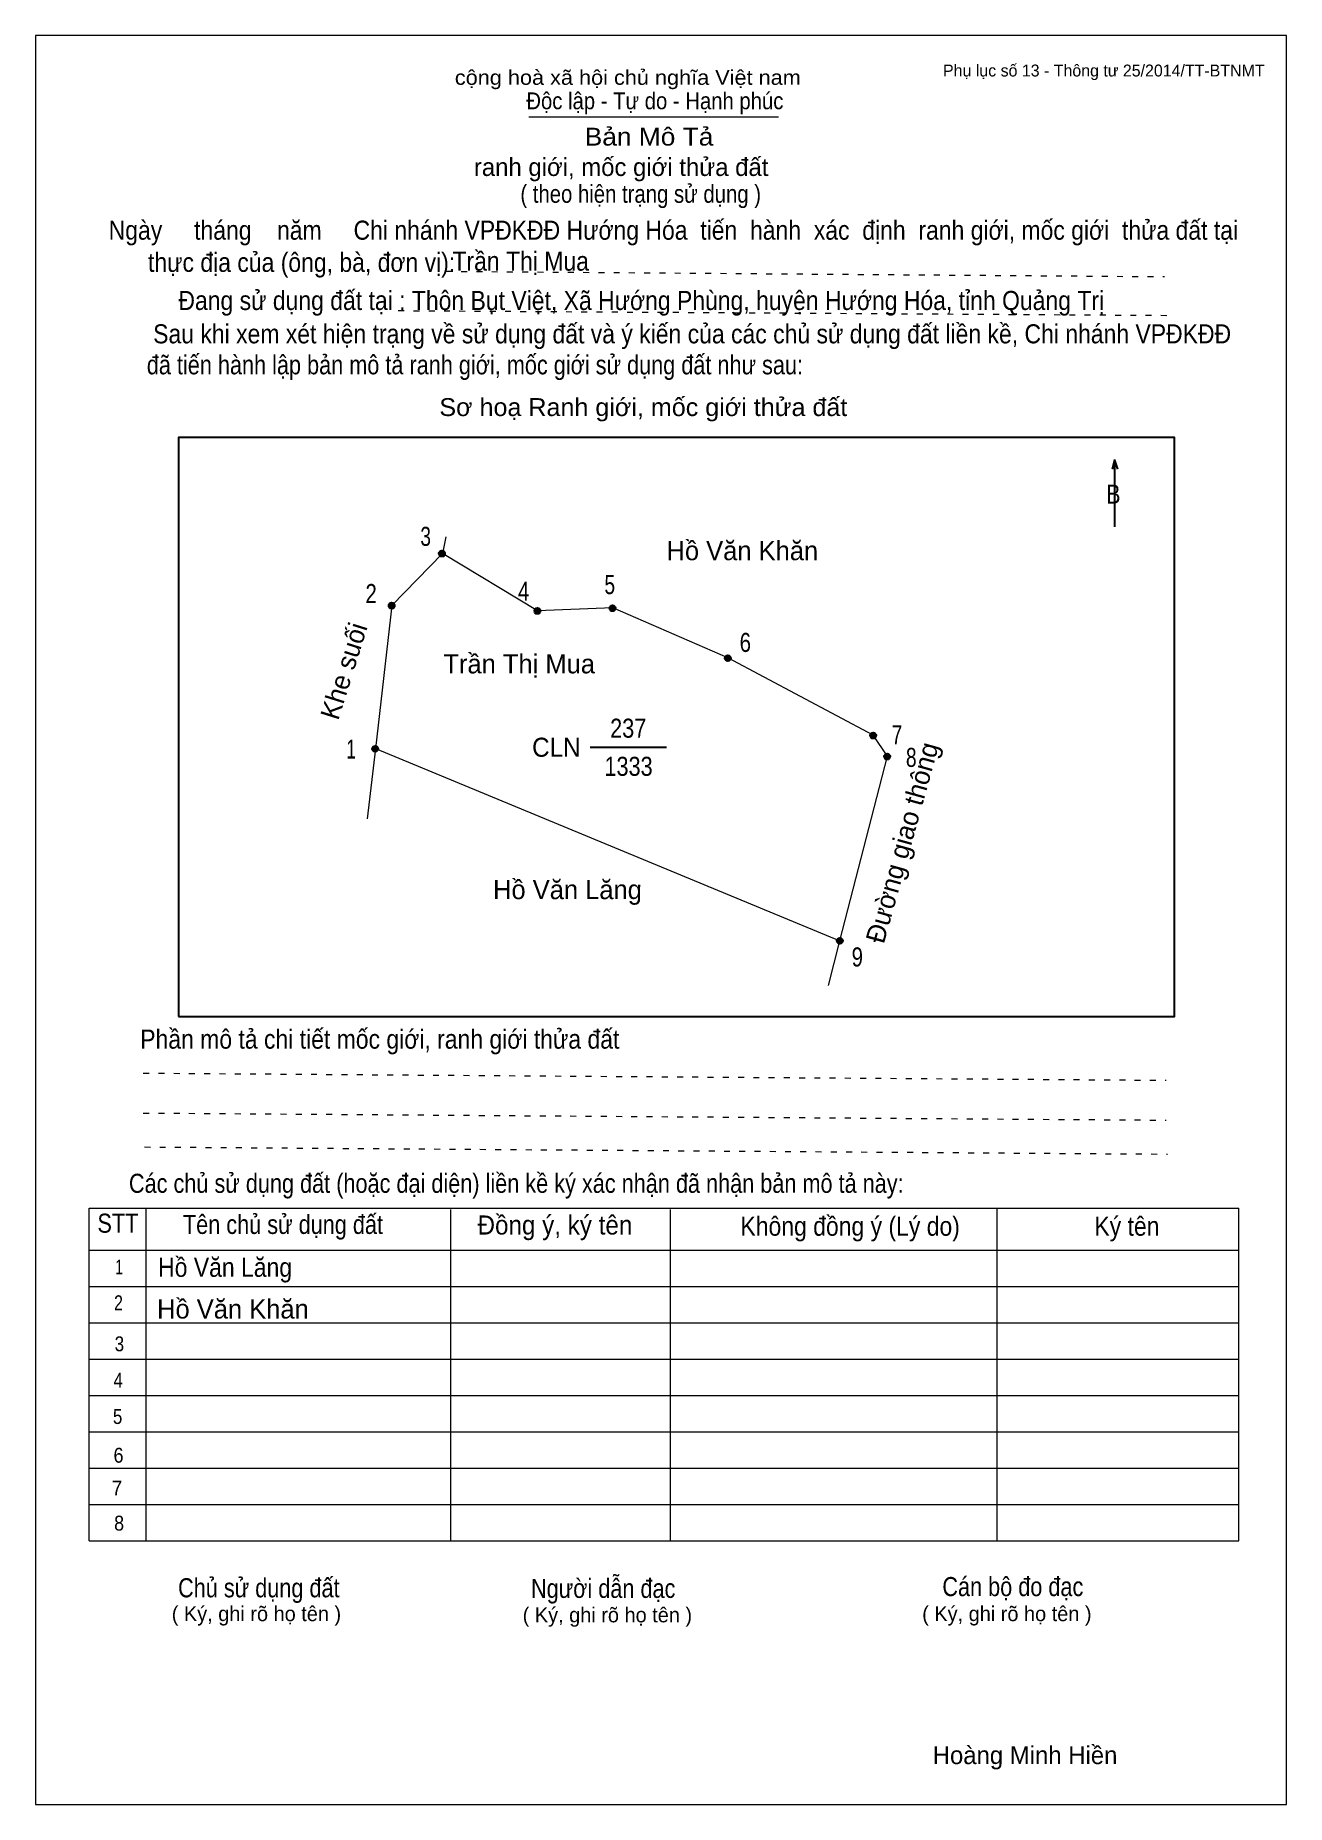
# Model space of a CAD drawing. Header units: centimetres. Extents: x 0 to 21, y 0 to 29.7.
import ezdxf
from ezdxf.enums import TextEntityAlignment as Align

# ---------------------------------------------------------------- set-up
doc = ezdxf.new("R2010")
doc.units = ezdxf.units.CM
doc.header["$LTSCALE"] = 0.13
doc.linetypes.add('DOTTED', pattern=[1.5, 0.3, -1.2])
for name, color, linetype, lineweight in [('1', 7, 'Continuous', 13), ('32', 7, 'Continuous', 25), ('33', 7, 'Continuous', 25), ('6', 7, 'Continuous', 13), ('62', 7, 'Continuous', 13)]:
    doc.layers.add(name, color=color, linetype=linetype, lineweight=lineweight)
doc.layers.add('34', color=7, linetype='Continuous')
doc.layers.add('63', color=7, linetype='Continuous')

msp = doc.modelspace()

# ---------------------------------------------------------------- hatches: boundary and pattern name
at = {"layer": '32'}
for points in [[(6.8735, 21, 1), (6.7735, 21, 1)], [(6.0295, 20.1275, 1), (5.9295, 20.1275, 1)], [(8.476, 20.0376, 1), (8.376, 20.0376, 1)], [(9.7367, 20.0826, 1), (9.6367, 20.0826, 1)], [(11.672, 19.2461, 1), (11.572, 19.2461, 1)], [(14.111, 17.9449, 1), (14.011, 17.9449, 1)], [(5.7536, 17.7245, 1), (5.6536, 17.7245, 1)], [(14.3464, 17.5926, 1), (14.2464, 17.5926, 1)], [(13.5518, 14.5, 1), (13.4518, 14.5, 1)]]:
    msp.add_hatch(color=256, dxfattribs=at).paths.add_polyline_path(points)

# ---------------------------------------------------------------- linework, layer by layer
at = {"layer": '1'}
msp.add_lwpolyline([(21, 0), (21, 29.7), (0, 29.7), (0, 0)], close=True, dxfattribs=at)
at = {"layer": '32'}
for centre in [(6.8235, 21), (5.9795, 20.1275), (8.426, 20.0376), (9.6867, 20.0826), (11.622, 19.2461), (14.061, 17.9449), (5.7036, 17.7245), (14.2964, 17.5926), (13.5018, 14.5)]:
    msp.add_circle(centre, 0.05, dxfattribs=at)
at = {"layer": '33'}
msp.add_line((9.31, 17.75), (10.59, 17.75), dxfattribs=at)
at = {"layer": '6'}
for p, q in [((6.89, 21.28), (6.83, 21)), ((5.71, 17.73), (5.57, 16.55)), ((5.71, 17.73), (13.5, 14.5)), ((13.31, 13.75), (13.5, 14.5))]:
    msp.add_line(p, q, dxfattribs=at)
for points in [[(6.83, 21), (5.98, 20.13), (5.71, 17.73)], [(13.5, 14.5), (14.3, 17.6), (14.06, 17.95), (11.62, 19.25), (9.69, 20.09), (8.43, 20.04), (6.83, 21)]]:
    msp.add_lwpolyline(points, dxfattribs=at)
at = {"layer": '62'}
for p, q in [((8.28, 28.33), (12.47, 28.33)), ((0.9, 10.01), (20.2, 10.01)), ((0.9, 4.43), (0.9, 10.01)), ((1.86, 4.43), (1.86, 10.01)), ((6.97, 4.43), (6.97, 9.99)), ((10.66, 4.43), (10.66, 9.99)), ((16.14, 4.43), (16.14, 10.01)), ((20.2, 4.43), (20.2, 10.01)), ((0.9, 9.31), (20.2, 9.31)), ((0.9, 8.7), (20.2, 8.7)), ((0.9, 8.09), (20.2, 8.09)), ((0.9, 7.48), (20.2, 7.48)), ((0.9, 6.87), (20.2, 6.87)), ((0.9, 6.26), (20.2, 6.26)), ((0.9, 5.65), (20.2, 5.65)), ((0.9, 5.04), (20.2, 5.04)), ((0.9, 4.43), (20.2, 4.43))]:
    msp.add_line(p, q, dxfattribs=at)
at = {"layer": '62', "linetype": 'DOTTED'}
for p, q in [((6.89, 25.74), (18.95, 25.65)), ((6.09, 25.08), (19.04, 25)), ((1.81, 12.28), (18.98, 12.16)), ((1.81, 11.61), (18.98, 11.49)), ((1.83, 11.04), (19, 10.92))]:
    msp.add_line(p, q, dxfattribs=at)
at = {"layer": '62', "lineweight": 25}
for p, q in [((18.11, 22.58), (18.11, 21.45)), ((18.11, 22.57), (18.07, 22.42)), ((18.11, 22.57), (18.16, 22.42))]:
    msp.add_line(p, q, dxfattribs=at)
msp.add_lwpolyline([(2.4, 13.23), (19.12, 13.23), (19.12, 22.95), (2.4, 22.95)], close=True, dxfattribs=at)

# ---------------------------------------------------------------- texts
at = {"layer": '32'}
for s, width, p in [('3', 0.75, (6.55, 21.13)), ('2', 0.8, (5.635, 20.17)), ('4', 0.8, (8.195, 20.21)), ('5', 0.75, (9.64, 20.32)), ('6', 0.8, (11.915, 19.35)), ('7', 0.75, (14.46, 17.8)), ('1', 0.65, (5.3, 17.56)), ('8', 0.75, (14.7, 17.42)), ('9', 0.8, (13.795, 14.07))]:
    msp.add_text(s, height=0.32, dxfattribs=dict(at, width=width)).set_placement(p, align=Align.CENTER)
at = {"layer": '33'}
for s, p in [('Hồ Văn Khăn', (11.865, 20.89)), ('Trần Thị Mua', (8.12, 18.99)), ('Hồ Văn Lăng', (8.93, 15.2)), ('Hồ Văn Khăn', (3.315, 8.16))]:
    msp.add_text(s, height=0.32, dxfattribs=at).set_placement(p, align=Align.CENTER)
for s, rotation, p in [('Khe suối', 72.607, (5.3307, 18.9822)), ('Đường giao thông', 74.485, (14.7028, 16.1072))]:
    msp.add_text(s, height=0.32, rotation=rotation, dxfattribs=at).set_placement(p, align=Align.CENTER)
at = {"layer": '33', "width": 0.85}
for s, p in [('237', (9.95, 17.91)), ('1333', (9.955, 17.27))]:
    msp.add_text(s, height=0.32, dxfattribs=at).set_placement(p, align=Align.CENTER)
at = {"layer": '33', "width": 0.95}
msp.add_text('CLN', height=0.32, dxfattribs=at).set_placement((9.15, 17.59), align=Align.RIGHT)
at = {"layer": '34', "width": 0.9}
for s, p in [('Trần Thị Mua', (7, 25.75)), ('Hồ Văn Lăng', (2.06, 8.86))]:
    msp.add_text(s, height=0.32, dxfattribs=at).set_placement(p)
at = {"layer": '62'}
for s, height, width, p in [('cộng hoà xã hội chủ nghĩa Việt nam', 0.2474, 1.1, (7.04, 28.87)), ('Độc lập - Tự do - Hạnh phúc', 0.2828, 0.9, (8.24, 28.46)), ('Bản Mô Tả', 0.3, 1.1, (9.22, 27.85)), ('( theo hiện trạng sử dụng )', 0.3, 0.85, (8.14, 26.89)), ('Ngày     tháng    năm     Chi nhánh VPĐKĐĐ Hướng Hóa  tiến  hành  xác  định  ranh giới, mốc giới  thửa đất tại ', 0.32, 0.9, (1.23, 26.27)), ('thực địa của (ông, bà, đơn vị): ', 0.32, 0.9, (1.89, 25.73)), ('Đang sử dụng đất tại : Thôn Bụt Việt, Xã Hướng Phùng, huyện Hướng Hóa, tỉnh Quảng Trị', 0.32, 0.9, (2.4, 25.09)), (' Sau khi xem xét hiện trạng về sử dụng đất và ý kiến của các chủ sử dụng đất liền kề, Chi nhánh VPĐKĐĐ ', 0.32, 0.9, (1.87, 24.53)), ('đã tiến hành lập bản mô tả ranh giới, mốc giới sử dụng đất như sau:', 0.32, 0.85, (1.87, 24.01)), ('Sơ hoạ Ranh giới, mốc giới thửa đất', 0.3, 1.05, (6.78, 23.31)), ('B', 0.32, 0.85, (17.97, 21.84)), ('Phần mô tả chi tiết mốc giới, ranh giới thửa đất ', 0.32, 0.9, (1.76, 12.69)), ('Các chủ sử dụng đất (hoặc đại diện) liền kề ký xác nhận đã nhận bản mô tả này:', 0.32, 0.85, (1.57, 10.27))]:
    msp.add_text(s, height=height, dxfattribs=dict(at, width=width)).set_placement(p)
msp.add_text('ranh giới, mốc giới thửa đất', height=0.3, dxfattribs=at).set_placement((7.36, 27.34))
for s, height, width, p in [('STT', 0.32, 0.85, (1.385, 9.6)), ('Tên chủ sử dụng đất', 0.32, 0.85, (4.155, 9.58)), ('Đồng ý, ký tên', 0.32, 0.95, (8.72, 9.57)), ('Không đồng ý (Lý do)', 0.32, 0.9, (13.675, 9.55)), ('Ký tên', 0.32, 0.9, (18.32, 9.55)), ('1', 0.25, 0.7, (1.405, 8.9)), ('2', 0.25, 0.8, (1.395, 8.3)), ('3', 0.25, 0.85, (1.41, 7.61)), ('4', 0.25, 0.85, (1.39, 7)), ('5', 0.25, 0.85, (1.38, 6.39)), ('6', 0.25, 0.9, (1.395, 5.74)), ('7', 0.25, 0.95, (1.37, 5.19)), ('8', 0.25, 0.9, (1.405, 4.6)), ('Người dẫn đạc', 0.32, 0.85, (9.53, 3.47)), ('Chủ sử dụng đất', 0.32, 0.85, (3.75, 3.48)), ('Cán bộ đo đạc', 0.32, 0.85, (16.405, 3.5))]:
    msp.add_text(s, height=height, dxfattribs=dict(at, width=width)).set_placement(p, align=Align.CENTER)
for p in [(3.71, 3.08), (9.6, 3.06), (16.305, 3.08)]:
    msp.add_text('( Ký, ghi rõ họ tên )', height=0.25, dxfattribs=at).set_placement(p, align=Align.CENTER)
at = {"layer": '63'}
msp.add_text('Phụ lục số 13 - Thông tư 25/2014/TT-BTNMT', height=0.2, dxfattribs=at).set_placement((20.63, 29.01), align=Align.RIGHT)
msp.add_text('Hoàng Minh Hiền', height=0.3, dxfattribs=at).set_placement((16.61, 0.68), align=Align.CENTER)

doc.saveas('drawing.dxf')
